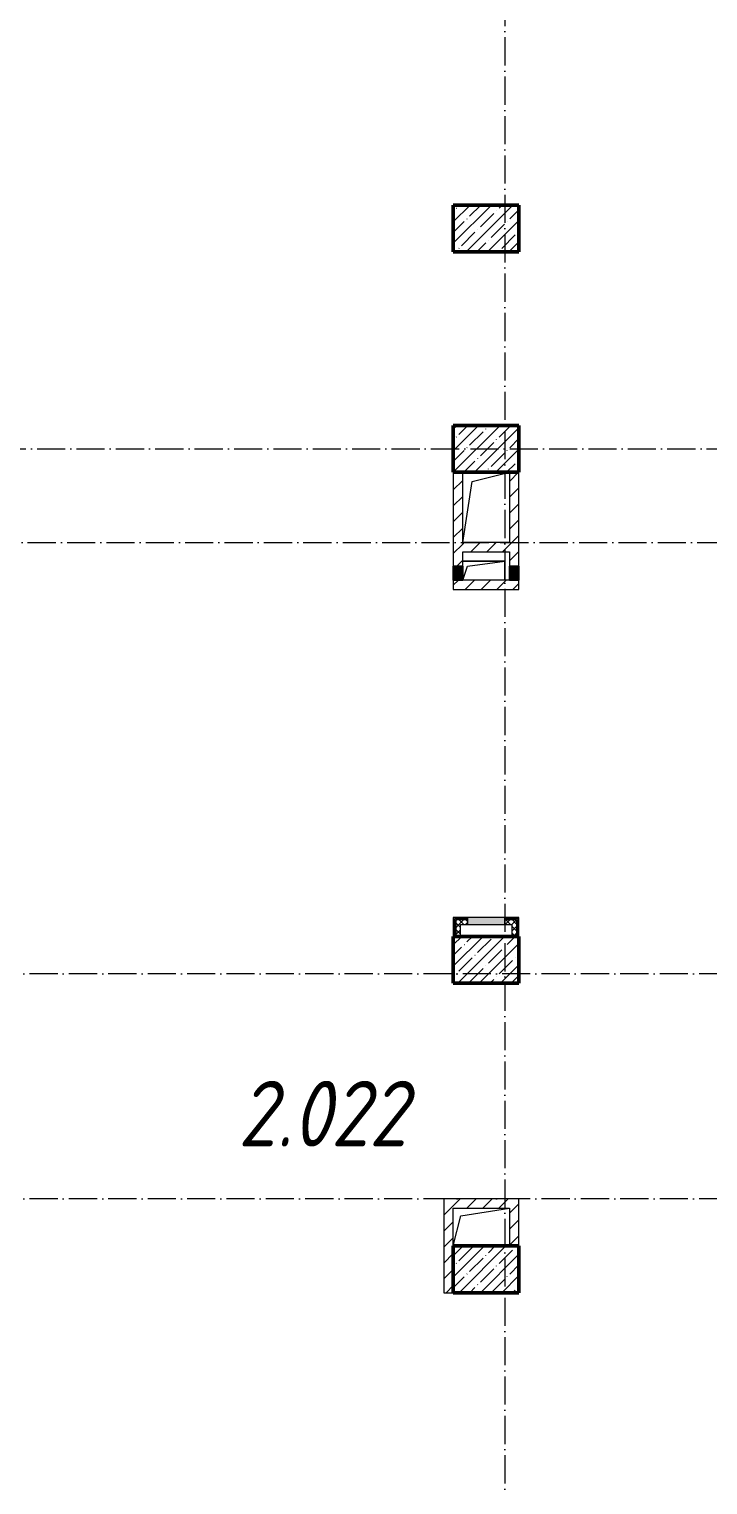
# Model space of a CAD drawing. Header units: millimetres. Extents: x -12989 to 629078, y -109036 to 555275.
# Drawn here: x 600593 to 607833, y 155315 to 170842 of the extents above; entities that cross this region are included whole.
import ezdxf

# ---------------------------------------------------------------- set-up
doc = ezdxf.new("R2010")
doc.units = ezdxf.units.MM
doc.linetypes.add('50_200_ШТРИХ_1Т_ш5_п1_п1_', pattern=[700, 500, -100, 0, -100])
for name, color, linetype, lineweight in [('A-DETL-GENF-OTLN', 7, 'Continuous', 9), ('A-FLOR-____-OTLN', 7, 'Continuous', 9), ('A-GENM-____-OTLN', 7, 'Continuous', 9), ('A-GLAZ-____-OTLN', 7, 'Continuous', 9), ('A-WALL-____-MCUT', 7, 'Continuous', 13), ('A-WALL-____-MCUT-1', 7, 'Continuous', 9), ('A-WALL-____-PATT-1', 7, 'Continuous', 9), ('A-WALL-FNSH-MCUT-1', 7, 'Continuous', 9), ('S-COLS-____-MCUT', 7, 'Continuous', 50), ('S-COLS-____-OTLN', 7, 'Continuous', 9), ('S-GRID-____-OTLN-1', 7, '50_200_ШТРИХ_1Т_ш5_п1_п1_', 9), ('Марки помещений', 7, 'Continuous', 9)]:
    doc.layers.add(name, color=color, linetype=linetype, lineweight=lineweight)
doc.layers.add('A-WALL-____-PATT-3', color=9, linetype='Continuous', lineweight=9, true_color=0x808080)
doc.styles.add('ISOCPEUR_I_2', font='isocpeui.ttf', dxfattribs={"width": 0.85, "height": 2.3})
pattern_1 = [(45, (516567.8, 90784.41), (-84.85281, 84.85281), [])]
pattern_2 = [(45, (516567.8, 90784.41), (-35.35534, 35.35534), []), (135, (516567.8, 90784.41), (-35.35534, -35.35534), [])]

# ---------------------------------------------------------------- blocks, each defined once
blk = doc.blocks.new('BSC_Колонна _Прямоугольная - 500х700-V131-АР1_План отверстий 2 этажа в осях 1-64_Ю-ЯЯ')
at = {"layer": 'S-COLS-____-OTLN'}
h = blk.add_hatch(dxfattribs=at)
h.set_pattern_fill('FP_144', color=256, style=0, pattern_type=2)
h.set_pattern_definition([(315, (-66831.04, 88900), (114.04925, 114.04925), []), (315, (-66831.04, 88785.95), (114.04925, 114.04925), [201.613, -40.323, 3.353, -36.97])])
h.paths.add_polyline_path([(-250, -350), (250, -350), (250, 350), (-250, 350)], flags=0)
at = {"layer": 'S-COLS-____-MCUT'}
for p, q in [((250, 350), (-250, 350)), ((-250, 350), (-250, -350)), ((250, -350), (250, 350)), ((-250, -350), (250, -350))]:
    blk.add_line(p, q, dxfattribs=at)
blk = doc.blocks.new('BSC_Колонна _Прямоугольная - 500х700-V134-АР1_План отверстий 2 этажа в осях 1-64_Ю-ЯЯ')
at = {"layer": 'S-COLS-____-OTLN'}
h = blk.add_hatch(dxfattribs=at)
h.set_pattern_fill('FP_147', color=256, style=0, pattern_type=2)
h.set_pattern_definition([(315, (-70131.04, 88900), (114.04925, 114.04925), []), (315, (-70131.04, 88785.95), (114.04925, 114.04925), [201.613, -40.323, 3.353, -36.97])])
h.paths.add_polyline_path([(-250, -350), (250, -350), (250, 350), (-250, 350)], flags=0)
at = {"layer": 'S-COLS-____-MCUT'}
for p, q in [((250, 350), (-250, 350)), ((-250, 350), (-250, -350)), ((250, -350), (250, 350)), ((-250, -350), (250, -350))]:
    blk.add_line(p, q, dxfattribs=at)
blk = doc.blocks.new('BSC_Колонна _Прямоугольная - 500х700-V137-АР1_План отверстий 2 этажа в осях 1-64_Ю-ЯЯ')
at = {"layer": 'S-COLS-____-OTLN'}
h = blk.add_hatch(dxfattribs=at)
h.set_pattern_fill('FP_150', color=256, style=0, pattern_type=2)
h.set_pattern_definition([(315, (-75581.04, 88900), (114.04925, 114.04925), []), (315, (-75581.04, 88785.95), (114.04925, 114.04925), [201.613, -40.323, 3.353, -36.97])])
h.paths.add_polyline_path([(-250, -350), (250, -350), (250, 350), (-250, 350)], flags=0)
at = {"layer": 'S-COLS-____-MCUT'}
for p, q in [((250, 350), (-250, 350)), ((-250, 350), (-250, -350)), ((250, -350), (250, 350)), ((-250, -350), (250, -350))]:
    blk.add_line(p, q, dxfattribs=at)
blk = doc.blocks.new('BSC_Колонна _Прямоугольная - 500х700-V140-АР1_План отверстий 2 этажа в осях 1-64_Ю-ЯЯ')
at = {"layer": 'S-COLS-____-OTLN'}
h = blk.add_hatch(dxfattribs=at)
h.set_pattern_fill('FP_153', color=256, style=0, pattern_type=2)
h.set_pattern_definition([(315, (-77931.04, 88900), (114.04925, 114.04925), []), (315, (-77931.04, 88785.95), (114.04925, 114.04925), [201.613, -40.323, 3.353, -36.97])])
h.paths.add_polyline_path([(-250, -350), (250, -350), (250, 350), (-250, 350)], flags=0)
at = {"layer": 'S-COLS-____-MCUT'}
for p, q in [((250, 350), (-250, 350)), ((-250, 350), (-250, -350)), ((250, -350), (250, 350)), ((-250, -350), (250, -350))]:
    blk.add_line(p, q, dxfattribs=at)
blk = doc.blocks.new('AR_Отверстие прямоугольное _в плите_ - AR_Отверстие прямоугольное _в плите_-30552529-АР1_План отверстий 2 этажа в осях 1-64_Ю-ЯЯ')
at = {"layer": 'A-GENM-____-OTLN'}
for p, q in [((-150, 275), (250, 375)), ((-250, -375), (-150, 275))]:
    blk.add_line(p, q, dxfattribs=at)
blk = doc.blocks.new('AR_Отверстие прямоугольное _в плите_ - AR_Отверстие прямоугольное _в плите_-30552531-АР1_План отверстий 2 этажа в осях 1-64_Ю-ЯЯ')
at = {"layer": 'A-GENM-____-OTLN'}
for p, q in [((-220, 120), (300, 200)), ((-300, -200), (-220, 120))]:
    blk.add_line(p, q, dxfattribs=at)
blk = doc.blocks.new('AR_Отверстие прямоугольное _в плите_ - AR_Отверстие прямоугольное _в плите_-30553087-АР1_План отверстий 2 этажа в осях 1-64_Ю-ЯЯ')
at = {"layer": 'A-GENM-____-OTLN'}
for p, q in [((225, 100), (-225, 100)), ((-225, -100), (-175, 50)), ((-175, 50), (225, 100)), ((225, -100), (225, 100))]:
    blk.add_line(p, q, dxfattribs=at)
blk = doc.blocks.new('AR_Отверстие Ниша - Лючок-32406263-АР1_План отверстий 2 этажа в осях 1-64_Ю-ЯЯ')
at = {"layer": 'A-GLAZ-____-OTLN'}
blk.add_hatch(color=256, dxfattribs=at).paths.add_polyline_path([(-200, 37), (-200, -38), (200, -38), (200, 37)], flags=0)
for p, q in [((200, 37), (-200, 37)), ((-200, 37), (-200, -38)), ((200, -38), (200, 37)), ((-200, -38), (200, -38))]:
    blk.add_line(p, q, dxfattribs=at)
blk = doc.blocks.new('AR_Отверстие прямоугольное _в стене__БезПР - AR_Отверстие прямоугольное _в стене__БезПР-V203-АР1_План отверстий 2 этажа в осях 1-64_Ю-ЯЯ')
at = {"layer": 'A-GLAZ-____-OTLN'}
blk.add_hatch(color=256, dxfattribs=at).paths.add_polyline_path([(75, -50), (75, 50), (-75, 50), (-75, -50)], flags=0)
at = {"layer": 'A-DETL-GENF-OTLN'}
for p, q in [((-75, -50), (-75, 50)), ((-75, 50), (75, 50)), ((75, 50), (-75, -50)), ((-75, 50), (75, -50)), ((75, 50), (-75, 50)), ((-75, 50), (-75, -50)), ((75, 50), (75, -50)), ((75, -50), (75, 50)), ((75, -50), (-75, -50)), ((-75, -50), (75, -50))]:
    blk.add_line(p, q, dxfattribs=at)
blk = doc.blocks.new('3эт')
at = {"layer": 'S-GRID-____-OTLN-1', "color": 251, "ltscale": 0.6, "true_color": 0x636466}
for p, q in [((372870.7, 4029.4), (372870.7, -46882.4)), ((333012.7, -11282.4), (387845.1, -11282.4)), ((318208.2, -12282.4), (387845.1, -12282.4)), ((387845.1, -16882.4), (333012.7, -16882.4)), ((387845.1, -19282.4), (279101.9, -19282.4))]:
    blk.add_line(p, q, dxfattribs=at)

msp = doc.modelspace()

# ---------------------------------------------------------------- hatches: boundary and pattern name
at = {"layer": 'A-WALL-____-PATT-1'}
h = msp.add_hatch(dxfattribs=at)
h.set_pattern_fill('FP_4', color=256, style=0, pattern_type=2)
h.set_pattern_definition(pattern_1)
h.paths.add_polyline_path([(605117.7976, 165115.4504), (605217.7976, 165115.4504), (605217.7976, 166115.4504), (605117.7976, 166115.4504)], flags=0)
h = msp.add_hatch(dxfattribs=at)
h.set_pattern_fill('FP_4', color=256, style=0, pattern_type=2)
h.set_pattern_definition(pattern_1)
h.paths.add_polyline_path([(605780.2976, 165115.4504), (605817.7976, 165115.4504), (605817.7976, 166115.4504), (605717.7976, 166115.4504), (605717.7976, 165115.4504), (605767.7976, 165115.4504)], flags=0)
h = msp.add_hatch(dxfattribs=at)
h.set_pattern_fill('FP_4', color=256, style=0, pattern_type=2)
h.set_pattern_definition(pattern_1)
h.paths.add_polyline_path([(605717.7976, 165265.4504), (605717.7976, 165365.4504), (605217.7976, 165365.4504), (605217.7976, 165265.4504)], flags=0)
h = msp.add_hatch(dxfattribs=at)
h.set_pattern_fill('FP_4', color=256, style=0, pattern_type=2)
h.set_pattern_definition(pattern_1)
h.paths.add_polyline_path([(605217.7976, 164865.4504), (605817.7976, 164865.4504), (605817.7976, 164965.4504), (605117.7976, 164965.4504), (605117.7976, 164865.4504)], flags=0)
h = msp.add_hatch(dxfattribs=at)
h.set_pattern_fill('FP_4', color=256, style=0, pattern_type=2)
h.set_pattern_definition(pattern_1)
h.paths.add_polyline_path([(605717.7976, 158265.4504), (605817.7976, 158265.4504), (605817.7976, 158365.4504), (605017.7976, 158365.4504), (605017.7976, 158265.4504), (605117.7976, 158265.4504)], flags=0)
h = msp.add_hatch(dxfattribs=at)
h.set_pattern_fill('FP_4', color=256, style=0, pattern_type=2)
h.set_pattern_definition(pattern_1)
h.paths.add_polyline_path([(605117.7976, 157365.4504), (605117.7976, 158265.4504), (605017.7976, 158265.4504), (605017.7976, 157365.4504)], flags=0)
h = msp.add_hatch(dxfattribs=at)
h.set_pattern_fill('FP_4', color=256, style=0, pattern_type=2)
h.set_pattern_definition(pattern_1)
h.paths.add_polyline_path([(605817.7976, 157865.4504), (605817.7976, 158265.4504), (605717.7976, 158265.4504), (605717.7976, 157865.4504)], flags=0)
at = {"layer": 'A-WALL-____-PATT-3'}
h = msp.add_hatch(dxfattribs=at)
h.set_pattern_fill('FP_7', color=256, style=0, pattern_type=2)
h.set_pattern_definition(pattern_2)
h.paths.add_polyline_path([(605142.7976, 161290.4504), (605267.7976, 161290.4504), (605267.7976, 161340.4504), (605142.7976, 161340.4504)], flags=0)
h.paths.add_polyline_path([(605792.7976, 161290.4504), (605792.7976, 161340.4504), (605667.7976, 161340.4504), (605667.7976, 161290.4504), (605742.7976, 161290.4504)], flags=0)
h = msp.add_hatch(dxfattribs=at)
h.set_pattern_fill('FP_7', color=256, style=0, pattern_type=2)
h.set_pattern_definition(pattern_2)
h.paths.add_polyline_path([(605192.7976, 161165.4504), (605192.7976, 161290.4504), (605142.7976, 161290.4504), (605142.7976, 161165.4504)], flags=0)
h = msp.add_hatch(dxfattribs=at)
h.set_pattern_fill('FP_7', color=256, style=0, pattern_type=2)
h.set_pattern_definition(pattern_2)
h.paths.add_polyline_path([(605792.7976, 161165.4504), (605792.7976, 161290.4504), (605742.7976, 161290.4504), (605742.7976, 161165.4504)], flags=0)

# ---------------------------------------------------------------- linework, layer by layer
at = {"layer": 'A-FLOR-____-OTLN'}
for p, q in [((605217.7976, 165165.4504), (605667.7976, 165165.4504)), ((605667.7976, 165165.4504), (605667.7976, 164965.4504))]:
    msp.add_line(p, q, dxfattribs=at)
at = {"layer": 'A-WALL-____-MCUT'}
for p, q in [((605267.7976, 161340.4504), (605142.7976, 161340.4504)), ((605142.7976, 161340.4504), (605142.7976, 161165.4504)), ((605792.7976, 161340.4504), (605667.7976, 161340.4504)), ((605792.7976, 161340.4504), (605792.7976, 161165.4504)), ((605192.7976, 161290.4504), (605267.7976, 161290.4504)), ((605192.7976, 161165.4504), (605192.7976, 161290.4504)), ((605667.7976, 161290.4504), (605742.7976, 161290.4504)), ((605742.7976, 161290.4504), (605742.7976, 161165.4504))]:
    msp.add_line(p, q, dxfattribs=at)
at = {"layer": 'A-WALL-____-MCUT-1'}
for p, q in [((605267.7976, 161352.9504), (605130.2976, 161352.9504)), ((605130.2976, 161352.9504), (605130.2976, 161165.4504)), ((605805.2976, 161352.9504), (605667.7976, 161352.9504)), ((605805.2976, 161352.9504), (605805.2976, 161165.4504))]:
    msp.add_line(p, q, dxfattribs=at)
at = {"layer": 'A-WALL-FNSH-MCUT-1'}
for p, q in [((605117.7976, 166115.4504), (605117.7976, 165115.4504)), ((605217.7976, 165365.4504), (605217.7976, 166115.4504)), ((605717.7976, 166115.4504), (605717.7976, 165365.4504)), ((605817.7976, 165115.4504), (605817.7976, 166115.4504)), ((605717.7976, 165365.4504), (605217.7976, 165365.4504)), ((605217.7976, 165115.4504), (605217.7976, 165265.4504)), ((605217.7976, 165265.4504), (605717.7976, 165265.4504)), ((605717.7976, 165265.4504), (605717.7976, 165115.4504)), ((605117.7976, 164965.4504), (605117.7976, 164865.4504)), ((605717.7976, 164965.4504), (605217.7976, 164965.4504)), ((605817.7976, 164865.4504), (605817.7976, 164965.4504)), ((605117.7976, 164865.4504), (605817.7976, 164865.4504)), ((605267.7976, 161365.4504), (605117.7976, 161365.4504)), ((605117.7976, 161365.4504), (605117.7976, 161165.4504)), ((605817.7976, 161365.4504), (605667.7976, 161365.4504)), ((605817.7976, 161165.4504), (605817.7976, 161365.4504)), ((605817.7976, 158365.4504), (605017.7976, 158365.4504)), ((605017.7976, 158365.4504), (605017.7976, 157365.4504)), ((605117.7976, 158265.4504), (605717.7976, 158265.4504)), ((605117.7976, 157865.4504), (605117.7976, 158265.4504)), ((605717.7976, 158265.4504), (605717.7976, 157865.4504)), ((605817.7976, 157865.4504), (605817.7976, 158365.4504)), ((605017.7976, 157365.4504), (605117.7976, 157365.4504))]:
    msp.add_line(p, q, dxfattribs=at)

# ---------------------------------------------------------------- block references
msp.add_blockref('3эт', (232797.0902, 177647.8646))
at = {"layer": 'A-GENM-____-OTLN'}
for name, p in [('AR_Отверстие прямоугольное _в плите_ - AR_Отверстие прямоугольное _в плите_-30552529-АР1_План отверстий 2 этажа в осях 1-64_Ю-ЯЯ', (605467.7976, 165740.4504)), ('AR_Отверстие прямоугольное _в плите_ - AR_Отверстие прямоугольное _в плите_-30553087-АР1_План отверстий 2 этажа в осях 1-64_Ю-ЯЯ', (605442.7976, 165065.4504)), ('AR_Отверстие прямоугольное _в плите_ - AR_Отверстие прямоугольное _в плите_-30552531-АР1_План отверстий 2 этажа в осях 1-64_Ю-ЯЯ', (605417.7976, 158065.4504))]:
    msp.add_blockref(name, p, dxfattribs=at)
at = {"layer": 'A-GLAZ-____-OTLN'}
for name, p, rotation in [('AR_Отверстие прямоугольное _в стене__БезПР - AR_Отверстие прямоугольное _в стене__БезПР-V203-АР1_План отверстий 2 этажа в осях 1-64_Ю-ЯЯ', (605167.7976, 165040.4504), 270), ('AR_Отверстие прямоугольное _в стене__БезПР - AR_Отверстие прямоугольное _в стене__БезПР-V203-АР1_План отверстий 2 этажа в осях 1-64_Ю-ЯЯ', (605767.7976, 165040.4504), 270), ('AR_Отверстие Ниша - Лючок-32406263-АР1_План отверстий 2 этажа в осях 1-64_Ю-ЯЯ', (605467.7976, 161327.9504), 180)]:
    msp.add_blockref(name, p, dxfattribs=dict(at, rotation=rotation))
at = {"layer": 'S-COLS-____-OTLN', "rotation": 89.9999999999999}
for name, p in [('BSC_Колонна _Прямоугольная - 500х700-V140-АР1_План отверстий 2 этажа в осях 1-64_Ю-ЯЯ', (605467.7976, 168715.4499)), ('BSC_Колонна _Прямоугольная - 500х700-V137-АР1_План отверстий 2 этажа в осях 1-64_Ю-ЯЯ', (605467.7976, 166365.4504)), ('BSC_Колонна _Прямоугольная - 500х700-V134-АР1_План отверстий 2 этажа в осях 1-64_Ю-ЯЯ', (605467.7976, 160915.4504)), ('BSC_Колонна _Прямоугольная - 500х700-V131-АР1_План отверстий 2 этажа в осях 1-64_Ю-ЯЯ', (605467.7976, 157615.4504))]:
    msp.add_blockref(name, p, dxfattribs=at)

# ---------------------------------------------------------------- texts
at = {"layer": 'Марки помещений', "insert": (602820.1473, 159624.7871), "char_height": 700, "width": 785.65375, "attachment_point": 1, "style": 'ISOCPEUR_I_2'}
msp.add_mtext('2.022', dxfattribs=at)

doc.saveas('drawing.dxf')
